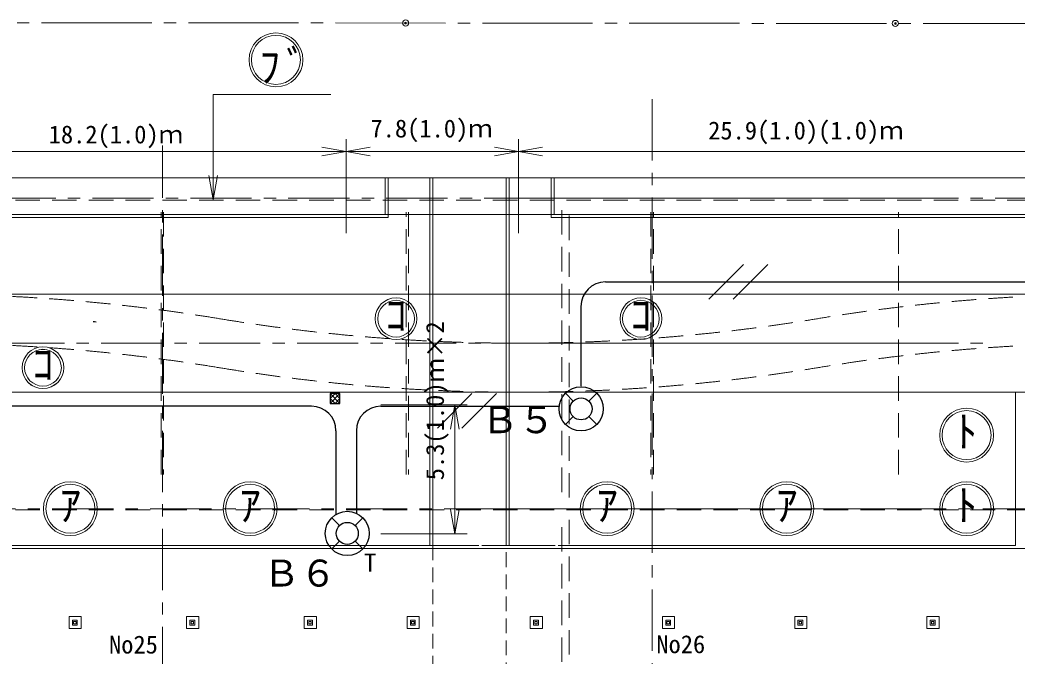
# Model space of a CAD drawing. Units: millimetres, scale not verified. Extents: x -312644 to 200250, y -138500 to 140234.
# Drawn here: x -81167 to -40453, y 23573 to 49518 of the extents above; entities that cross this region are included whole.
import ezdxf
from ezdxf.enums import TextEntityAlignment as Align

# ---------------------------------------------------------------- set-up
doc = ezdxf.new("R2010")
doc.units = ezdxf.units.MM
doc.header["$LTSCALE"] = 500
doc.header["$PDMODE"] = 32
doc.header["$PDSIZE"] = 250
for name, pattern in [('CHAIN1', [8, 5, -1, 1, -1]), ('CHAIN2', [12, 9, -1, 1, -1]), ('DASHED1', [1.8, 1.2, -0.6]), ('DASHED2', [3, 2, -1])]:
    doc.linetypes.add(name, pattern=pattern)
for name, color, linetype, lineweight in [('1-0_現況', 4, 'Continuous', 9), ('1-1_ｽﾎﾟｯﾄ', 4, 'Continuous', 9), ('1-6', 4, 'Continuous', 9), ('3-0_外灯平面', 4, 'Continuous', 9), ('A-0', 4, 'Continuous', 9), ('A-1', 4, 'Continuous', 9), ('A-8', 2, 'Continuous', 25), ('A-9', 1, 'Continuous', 9), ('A-F', 4, 'Continuous', 9)]:
    doc.layers.add(name, color=color, linetype=linetype, lineweight=lineweight)
doc.styles.add('ＭＳ ゴシック', font='')
doc.styles.get('ＭＳ ゴシック').set_extended_font_data('MS Gothic')

msp = doc.modelspace()

# ---------------------------------------------------------------- linework, layer by layer
at = {"layer": '1-0_現況', "linetype": 'CHAIN2'}
msp.add_line((-140287, 49459.5), (3284.7, 49331.2), dxfattribs=at)
at = {"layer": '1-0_現況'}
for centre in [(-65421.3, 49392.6), (-45421.8, 49374.8)]:
    msp.add_circle(centre, 37.6, dxfattribs=at)
for p in [(-65421.3, 49392.6), (-45421.8, 49374.8)]:
    msp.add_point(p, dxfattribs=at)
at = {"layer": '1-1_ｽﾎﾟｯﾄ'}
msp.add_line((-121732.8, 41583), (14649.4, 41583), dxfattribs=at)
at = {"layer": '1-6'}
msp.add_line((65739, 43083), (-121852.8, 43082.6), dxfattribs=at)
at = {"layer": 'A-0'}
for p, q in [((-73275.5, 46477.9), (-73275.5, 42187.2)), ((-68471.4, 46477.9), (-73275.5, 46477.9)), ((-73101.8, 43171.9), (-73275.5, 42187.1)), ((-121852.8, 43082.6), (-45350.6, 43082.8)), ((-73152.4, 43082.8), (-62912.4, 43082.8)), ((-45350.6, 43082.8), (24580.4, 43083)), ((-61722, 42247.9), (-45350.6, 42247.9)), ((-66250.5, 41583), (-121732.8, 41583)), ((-62912.4, 41583), (-71052.4, 41583)), ((-45350.6, 41583), (-59350.5, 41583)), ((-30.6, 41583), (-45350.6, 41583)), ((-121732.8, 41463), (-66130.5, 41463)), ((-59470.6, 41463), (-45350.6, 41463)), ((-45350.6, 41463), (-30.6, 41463)), ((-121732.8, 38332.8), (24649.3, 38333)), ((-71052.4, 38332.9), (-62912.4, 38332.9)), ((-45350.6, 36333), (-61722, 36333)), ((-45350.6, 34332.9), (-121852.8, 34332.7)), ((-62912.4, 34332.9), (-71052.4, 34332.9)), ((24649.4, 34333), (-45350.6, 34332.9)), ((-40513.2, 34333), (-40513.2, 28083)), ((-45350.6, 29583), (-61722, 29583)), ((-125389, 27963), (-45350.6, 27963)), ((-62430.2, 28083), (-83607.4, 28083)), ((-71052.4, 28083), (-62912.4, 28083)), ((-59310.2, 28083), (-62310.2, 28083)), ((-40513.2, 28083), (-59190.2, 28083)), ((-45350.6, 27963), (24649.4, 27963))]:
    msp.add_line(p, q, dxfattribs=at)
at = {"layer": 'A-0', "linetype": 'CHAIN1'}
for p, q in [((-55350.6, 46280.3), (-55350.5, 1620.6)), ((-75350.5, -1737.9), (-75350.6, 44391.9)), ((-122208.6, 42247.8), (-45350.6, 42247.9)), ((-45350.6, 42247.9), (-30.6, 42248)), ((-121852.8, 36333), (-45350.6, 36333)), ((-45350.6, 36333), (-41537.3, 36333)), ((-45350.6, 29583), (-121852.8, 29583)), ((24649.3, 29583), (-45350.6, 29583))]:
    msp.add_line(p, q, dxfattribs=at)
at = {"layer": 'A-0', "linetype": 'DASHED2'}
for p, q in [((-121852.8, 42162.9), (-30.6, 42163)), ((-75400.5, 30983), (-75400.5, 41683.1)), ((-75300.5, 41683.1), (-75300.5, 30983)), ((-65400.5, 30983.1), (-65400.5, 41683.1)), ((-65300.5, 41683.1), (-65300.5, 30983.1)), ((-59039.2, 41760.5), (-59039.2, 30035.7)), ((-58739.2, 30035.7), (-58739.2, 41760.5)), ((-55400.5, 41683.1), (-55400.5, 30983.1)), ((-55300.5, 30983.1), (-55300.5, 41683.1)), ((-45300.5, 30983.1), (-45300.5, 41683.1)), ((24649.5, 29533.1), (-121852.8, 29533)), ((-59039.2, 23333.1), (-59039.2, 29130.6)), ((-58739.2, 29130.6), (-58739.2, 23333.1))]:
    msp.add_line(p, q, dxfattribs=at)
at = {"layer": 'A-0', "linetype": 'DASHED1'}
for p, q in [((-64310, 28083), (-64310, 18203)), ((-61310.1, 18203), (-61310.1, 28083))]:
    msp.add_line(p, q, dxfattribs=at)
at = {"layer": 'A-0'}
for points in [[(-68471.4, 46477.8), (-73275.5, 46477.8), (-73275.5, 42187.1), (-73449.1, 43171.9)], [(-73101.8, 43172), (-73275.5, 42187.2), (-73449.1, 43172)]]:
    msp.add_lwpolyline(points, dxfattribs=at)
for centre, radius in [((-70713.3, 47890.5), 1100), ((-70713.3, 47890.4), 1100), ((-70713.3, 47890.5), 1000), ((-70713.3, 47890.4), 1000), ((-65810.1, 37332.9), 850), ((-65810.1, 37332.8), 850), ((-65810.1, 37332.9), 750), ((-65810.1, 37332.8), 750), ((-55810.1, 37332.9), 850), ((-55810.1, 37332.8), 850), ((-55810.1, 37332.9), 750), ((-55810.1, 37332.8), 750), ((-80227.2, 35332.9), 850), ((-80227.2, 35332.8), 850), ((-80227.2, 35332.9), 750), ((-80227.2, 35332.8), 750), ((-42513.1, 32583), 1100), ((-42513.1, 32583), 1100), ((-42513.1, 32583), 1000), ((-42513.1, 32583), 1000), ((-79107.4, 29583), 1100), ((-79107.4, 29583), 1100), ((-79107.4, 29583), 1000), ((-79107.4, 29583), 1000), ((-71768.8, 29583), 1100), ((-71768.8, 29583), 1100), ((-71768.8, 29583), 1000), ((-71768.8, 29583), 1000), ((-57190.2, 29583), 1100), ((-57190.2, 29583), 1100), ((-57190.2, 29583), 1000), ((-57190.2, 29583), 1000), ((-49851.7, 29583), 1100), ((-49851.7, 29583), 1100), ((-49851.7, 29583), 1000), ((-49851.7, 29583), 1000), ((-42513.1, 29583), 1100), ((-42513.1, 29583), 1100), ((-42513.1, 29583), 1000), ((-42513.1, 29583), 1000)]:
    msp.add_circle(centre, radius, dxfattribs=at)
at = {"layer": 'A-0', "linetype": 'DASHED2'}
for centre, start, end in [((-85227.3, -36666.8), 80.6317, 99.36836), ((-36393.2, -36666.7), 80.6317, 99.36836), ((-60810.3, 111332.7), 260.63171, 279.36832), ((-85227.3, -38666.8), 80.6317, 99.36836), ((-36393.2, -38666.7), 80.6317, 99.36836), ((-60810.3, 109332.7), 260.63171, 279.36832)]:
    msp.add_arc(centre, 75000, start, end, dxfattribs=at)
at = {"layer": 'A-1'}
for p, q in [((-67852.8, 44649.6), (-67852.8, 40822.2)), ((-60810.2, 44649.6), (-60810.2, 40822.2)), ((-85227.3, 44149.5), (-67852.8, 44149.5)), ((-67852.8, 44149.5), (-68837.6, 44323.2)), ((-67852.8, 44149.5), (-68837.6, 43975.9)), ((-67852.8, 44149.5), (-66868, 44323.2)), ((-67852.8, 44149.5), (-60810.2, 44149.5)), ((-67852.8, 44149.5), (-66868, 43975.9)), ((-60810.2, 44149.5), (-61795, 44323.2)), ((-60810.2, 44149.5), (-61795, 43975.9)), ((-60810.2, 44149.5), (-59825.4, 44323.2)), ((-60810.2, 44149.5), (-36393.1, 44149.5)), ((-60810.2, 44149.5), (-59825.4, 43975.9)), ((-62912.2, 33815.6), (-66428.2, 33815.6)), ((-63412.2, 33815.6), (-63585.9, 32830.8)), ((-63412.2, 33815.6), (-63238.6, 32830.8)), ((-63412.2, 28563), (-63412.2, 33815.6)), ((-63412.2, 28563), (-63585.9, 29547.8)), ((-63412.2, 28563), (-63238.6, 29547.8)), ((-62912.2, 28563), (-66428.2, 28563))]:
    msp.add_line(p, q, dxfattribs=at)
at = {"layer": 'A-8'}
for p, q in [((-53038.7, 38125.1), (-51624.5, 39539.3)), ((-50624.5, 39539.3), (-52038.7, 38125.1)), ((-57264.6, 38832.2), (-37323, 38832.2)), ((-58264.6, 37832.2), (-58264.6, 34581.1)), ((-68099.7, 33877.4), (-68499.7, 34277.4)), ((-68499.7, 33877.4), (-68099.7, 34277.4)), ((-64123.4, 32869.6), (-62709.1, 34283.8)), ((-61709.2, 34283.8), (-63123.4, 32869.6)), ((-58572.1, 33973.1), (-58890.2, 34291.4)), ((-57617.6, 34291.4), (-57935.8, 33973.1)), ((-69265.1, 33764), (-83916.1, 33764)), ((-66430.1, 33764), (-59133.9, 33764)), ((-58890.3, 33018.7), (-58572.1, 33336.9)), ((-57935.8, 33336.9), (-57617.6, 33018.7)), ((-68265.1, 32764), (-68265.1, 29359.1)), ((-67430.1, 32764), (-67430.1, 29392)), ((-68119.8, 28893.5), (-68437.9, 29211.8)), ((-67165.3, 29211.8), (-67483.5, 28893.5)), ((-68438, 27939.1), (-68119.8, 28257.3)), ((-67483.5, 28257.3), (-67165.3, 27939.1))]:
    msp.add_line(p, q, dxfattribs=at)
for points in [[(-68099.7, 33877.4), (-68099.7, 34277.4), (-68499.7, 34277.4), (-68499.7, 33877.4)], [(-68499.7, 34077.4), (-68299.7, 33877.4), (-68099.7, 34077.4), (-68299.7, 34277.4)]]:
    msp.add_lwpolyline(points, close=True, dxfattribs=at)
for centre, radius in [((-58253.9, 33655), 900), ((-58253.9, 33655), 450), ((-67801.6, 28575.4), 900), ((-67801.6, 28575.4), 450)]:
    msp.add_circle(centre, radius, dxfattribs=at)
for centre, radius, start, end in [((-57264.6, 37832.2), 1000, 90, 180), ((-78175.4, 36707.6), 500, 76.85678, 90), ((-69265.1, 32764), 1000, 0, 90), ((-66430.1, 32764), 1000, 90, 180)]:
    msp.add_arc(centre, radius, start, end, dxfattribs=at)
at = {"layer": 'A-9', "linetype": 'DASHED1'}
for p, q in [((-79161.4, 25189.7), (-79161.4, 24689.7)), ((-74361.3, 25189.7), (-74361.3, 24689.7)), ((-69561.3, 25189.7), (-69561.3, 24689.7)), ((-65361.3, 25189.7), (-65361.3, 24689.7)), ((-60333.9, 25189.7), (-60333.9, 24689.7)), ((-54933.9, 25189.7), (-54933.9, 24689.7)), ((-49533.8, 25189.7), (-49533.8, 24689.7)), ((-44133.8, 25189.7), (-44133.8, 24689.7))]:
    msp.add_line(p, q, dxfattribs=at)
for points in [[(-79161.4, 24689.7), (-78661.4, 24689.7), (-78661.4, 25189.7), (-79161.4, 25189.7)], [(-74361.3, 24689.7), (-73861.3, 24689.7), (-73861.3, 25189.7), (-74361.3, 25189.7)], [(-69561.3, 24689.7), (-69061.3, 24689.7), (-69061.3, 25189.7), (-69561.3, 25189.7)], [(-65361.3, 24689.7), (-64861.3, 24689.7), (-64861.3, 25189.7), (-65361.3, 25189.7)], [(-60333.9, 24689.7), (-59833.9, 24689.7), (-59833.9, 25189.7), (-60333.9, 25189.7)], [(-54933.9, 24689.7), (-54433.9, 24689.7), (-54433.9, 25189.7), (-54933.9, 25189.7)], [(-49533.8, 24689.7), (-49033.8, 24689.7), (-49033.8, 25189.7), (-49533.8, 25189.7)], [(-44133.8, 24689.7), (-43633.8, 24689.7), (-43633.8, 25189.7), (-44133.8, 25189.7)]]:
    msp.add_lwpolyline(points, dxfattribs=at)
at = {"layer": 'A-9'}
for points in [[(-79025.1, 24830.8), (-78825.1, 24830.8), (-78825.1, 25030.8), (-79025.1, 25030.8)], [(-78975.9, 24881.5), (-78875.9, 24881.5), (-78875.9, 24981.5), (-78975.9, 24981.5)], [(-74225.1, 24830.8), (-74025.1, 24830.8), (-74025.1, 25030.8), (-74225.1, 25030.8)], [(-74175.9, 24881.5), (-74075.9, 24881.5), (-74075.9, 24981.5), (-74175.9, 24981.5)], [(-69425.1, 24830.8), (-69225.1, 24830.8), (-69225.1, 25030.8), (-69425.1, 25030.8)], [(-69375.9, 24881.5), (-69275.9, 24881.5), (-69275.9, 24981.5), (-69375.9, 24981.5)], [(-65225.1, 24830.8), (-65025.1, 24830.8), (-65025.1, 25030.8), (-65225.1, 25030.8)], [(-65175.9, 24881.5), (-65075.9, 24881.5), (-65075.9, 24981.5), (-65175.9, 24981.5)], [(-60197.7, 24830.8), (-59997.7, 24830.8), (-59997.7, 25030.8), (-60197.7, 25030.8)], [(-60148.5, 24881.5), (-60048.5, 24881.5), (-60048.5, 24981.5), (-60148.5, 24981.5)], [(-54797.7, 24830.8), (-54597.7, 24830.8), (-54597.7, 25030.8), (-54797.7, 25030.8)], [(-54748.5, 24881.5), (-54648.5, 24881.5), (-54648.5, 24981.5), (-54748.5, 24981.5)], [(-49399.8, 24831.3), (-49199.8, 24831.3), (-49199.8, 25031.3), (-49399.8, 25031.3)], [(-49399.4, 24831), (-49199.4, 24831), (-49199.4, 25031), (-49399.4, 25031)], [(-49350.2, 24881.7), (-49250.2, 24881.7), (-49250.2, 24981.7), (-49350.2, 24981.7)], [(-43802, 24830.8), (-44002, 24830.8), (-44002, 25030.8), (-43802, 25030.8)], [(-43851.2, 24881.5), (-43951.2, 24881.5), (-43951.2, 24981.5), (-43851.2, 24981.5)]]:
    msp.add_lwpolyline(points, close=True, dxfattribs=at)
at = {"layer": 'A-F'}
for p, q in [((-66250.5, 43082.8), (-66250.5, 41583)), ((-66130.5, 43082.8), (-66130.5, 41463)), ((-64430, 28083), (-64430, 43082.8)), ((-64310, 28083), (-64310, 43082.8)), ((-61310.1, 28083), (-61310.1, 43082.8)), ((-61190, 28083), (-61190, 43082.8)), ((-59470.6, 43082.8), (-59470.6, 41463)), ((-59350.5, 43082.8), (-59350.5, 41583))]:
    msp.add_line(p, q, dxfattribs=at)

# ---------------------------------------------------------------- texts
at = {"layer": '3-0_外灯平面', "color": 7, "style": 'ＭＳ ゴシック'}
msp.add_text('T', height=733.1, dxfattribs=at).set_placement((-67113.3, 26800.7), align=Align.BOTTOM_LEFT)
at = {"layer": 'A-0', "color": 7, "style": 'ＭＳ ゴシック'}
for s, height, p in [('ｺ', 1283, (-66247.7, 36457.9)), ('ｺ', 1283, (-66247.7, 36457.8)), ('ｺ', 1283, (-56247.7, 36457.9)), ('ｺ', 1283, (-56247.7, 36457.8)), ('ｺ', 1283, (-80664.7, 34457.9)), ('ｺ', 1283, (-80664.7, 34457.8)), ('ﾄ', 1283, (-42950.6, 31708)), ('ﾄ', 1283, (-42950.6, 31708)), ('ｱ', 1283, (-79544.9, 28708)), ('ｱ', 1283, (-79544.9, 28708)), ('ｱ', 1283, (-72206.4, 28703.8)), ('ｱ', 1283, (-57627.7, 28708)), ('ｱ', 1283, (-57627.7, 28708)), ('ｱ', 1283, (-50289.2, 28708)), ('ｱ', 1283, (-50289.2, 28708)), ('ﾄ', 1283, (-42950.6, 28708)), ('ﾄ', 1283, (-42950.6, 28708)), ('No25', 733.1, (-77529.2, 23454.2)), ('No26', 733.1, (-55181.6, 23469.3))]:
    msp.add_text(s, height=height, dxfattribs=at).set_placement(p, align=Align.BOTTOM_LEFT)
at = {"layer": 'A-0', "color": 7, "char_height": 1283, "attachment_point": 7, "style": 'ＭＳ ゴシック'}
for insert in [(-71379.6, 46919.1), (-71379.6, 46919)]:
    msp.add_mtext('\\T1.31;\\W0.95;ﾌﾞ', dxfattribs=dict(at, insert=insert))
at = {"layer": 'A-1', "color": 6, "style": 'ＭＳ ゴシック'}
for s, p in [('18.2(1.0)ｍ', (-79992, 44261.9)), ('7.8(1.0)ｍ', (-66853.3, 44505.2)), ('25.9(1.0)(1.0)ｍ', (-53065.7, 44424.1))]:
    msp.add_text(s, height=733.1, dxfattribs=at).set_placement(p, align=Align.BOTTOM_LEFT)
msp.add_text('5.3(1.0)ｍ×2', height=733.1, rotation=90, dxfattribs=at).set_placement((-63634.3, 30741.9), align=Align.BOTTOM_LEFT)
at = {"layer": 'A-8', "color": 6, "style": 'ＭＳ ゴシック'}
for s, p in [('Ｂ５', (-62318.4, 32331.7)), ('Ｂ６', (-71242, 26076.9))]:
    msp.add_text(s, height=1100, dxfattribs=at).set_placement(p, align=Align.BOTTOM_LEFT)

doc.saveas('drawing.dxf')
